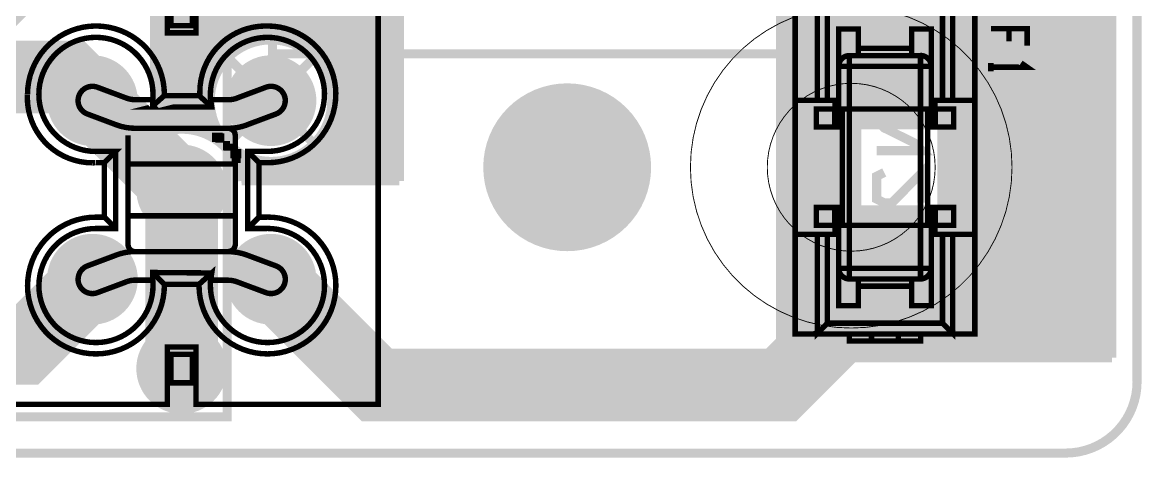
# Model space of a CAD drawing. Extents: x -11 to 221, y -93 to 178.
# Drawn here: x 151.75 to 183.08, y -8.13 to 4.06 of the extents above; entities that cross this region are included whole.
import ezdxf

# ---------------------------------------------------------------- set-up
doc = ezdxf.new("R2010")
doc.units = 0
doc.header["$MEASUREMENT"] = 0
doc.layers.get('0').update_dxf_attribs({"linetype": 'CONTINUOUS'})
for name, color, linetype in [('26-349-0_BOT', 7, 'CONTINUOUS'), ('26-349-0_DRD', 7, 'CONTINUOUS'), ('26-349-0_DRL', 2, 'CONTINUOUS'), ('26-349-0_FAB', 1, 'CONTINUOUS'), ('26-349-0_IN1', 3, 'CONTINUOUS'), ('26-349-0_IN2', 5, 'CONTINUOUS'), ('26-349-0_SMB', 10, 'CONTINUOUS'), ('26-349-0_SMT', 14, 'CONTINUOUS'), ('26-349-0_SPT', 9, 'CONTINUOUS'), ('26-349-0_SST', 12, 'CONTINUOUS'), ('26-349-0_TOP', 11, 'CONTINUOUS'), ('THRUHOLE_NPT', 8, 'CONTINUOUS'), ('THRUHOLE_TAP', 15, 'CONTINUOUS')]:
    doc.layers.add(name, color=color, linetype=linetype)

# ---------------------------------------------------------------- blocks, each defined once
blk = doc.blocks.new('ROUND_1')
at = {"const_width": 2.3495}
blk.add_lwpolyline([(-1.17475, 0, 1), (1.17475, 0, 1)], format="xyb", close=True, dxfattribs=at)
blk = doc.blocks.new('ROUND_26')
at = {"const_width": 1.27}
blk.add_lwpolyline([(-0.635, 0, 1), (0.635, 0, 1)], format="xyb", close=True, dxfattribs=at)
blk = doc.blocks.new('ROUND_94')
at = {"const_width": 0.59944}
blk.add_lwpolyline([(-0.29972, 0, 1), (0.29972, 0, 1)], format="xyb", close=True, dxfattribs=at)
blk = doc.blocks.new('RECTANGLE_25')
blk.add_solid([(1.905, 2.11963), (1.905, -2.11963), (-1.905, 2.11963), (-1.905, -2.11963)])
blk = doc.blocks.new('ROUND_89')
at = {"const_width": 0.0762}
blk.add_lwpolyline([(-0.0381, 0, 1), (0.0381, 0, 1)], format="xyb", close=True, dxfattribs=at)

msp = doc.modelspace()

# ---------------------------------------------------------------- linework, layer by layer
at = {"layer": '26-349-0_BOT', "const_width": 0.254}
for points in [[(181.2925, 1.524), (181.2925, 2.26568), (180.0225, 2.26568)], [(181.2925, 0.6985), (181.2925, 0.48768), (181.08168, 0.48768), (181.08168, 0.6985), (181.2925, 0.6985)], [(180.23332, -0.97282), (180.0225, -0.86868), (180.0225, -0.23368), (180.23332, -0.127), (180.44668, -0.127), (180.6575, -0.23368), (180.6575, -0.86868), (180.86832, -0.97282), (181.08168, -0.97282), (181.2925, -0.86868), (181.2925, -0.23368), (181.08168, -0.127)], [(181.2925, -1.79832), (181.2925, -2.01168), (181.08168, -2.01168), (181.08168, -1.79832), (181.2925, -1.79832)]]:
    msp.add_lwpolyline(points, dxfattribs=at)
at = {"layer": '26-349-0_DRD', "const_width": 0.254}
for points in [[(182.94858, 173.44898), (182.94858, -5.99948)], [(153.07564, 2.49936), (153.07564, 1.22936)], [(154.34564, 2.49936), (153.07564, 2.49936)], [(153.71064, 2.49936), (153.71064, 1.22936)], [(154.34564, 1.22936), (154.34564, 2.49936)], [(158.07436, 2.49936), (158.07436, 1.22936)], [(159.34436, 2.49936), (158.07436, 2.49936)], [(158.70936, 2.49936), (158.70936, 1.22936)], [(159.34436, 1.22936), (159.34436, 2.49936)], [(154.34564, 1.86436), (153.07564, 1.86436)], [(159.34436, 1.86436), (158.07436, 1.86436)], [(153.07564, 1.22936), (154.34564, 1.22936)], [(158.07436, 1.22936), (159.34436, 1.22936)], [(166.99992, 1.27), (165.72992, 0)], [(168.26992, 0), (166.99992, 1.27)], [(166.99992, 0.254), (166.99992, -0.254)], [(155.575, 0), (155.575, -1.27)], [(156.845, 0), (155.575, 0)], [(156.21, 0), (156.21, -1.27)], [(156.845, -1.27), (156.845, 0)], [(165.72992, 0), (166.99992, -1.27)], [(167.25392, 0), (166.74592, 0)], [(166.99992, -1.27), (168.26992, 0)], [(156.845, -0.635), (155.575, -0.635)], [(155.575, -1.27), (156.845, -1.27)], [(153.07564, -2.49936), (153.07564, -3.76936)], [(154.34564, -2.49936), (153.07564, -2.49936)], [(153.71064, -2.49936), (153.71064, -3.76936)], [(154.34564, -3.76936), (154.34564, -2.49936)], [(158.07436, -2.49936), (158.07436, -3.76936)], [(159.34436, -2.49936), (158.07436, -2.49936)], [(158.70936, -2.49936), (158.70936, -3.76936)], [(159.34436, -3.76936), (159.34436, -2.49936)], [(154.34564, -3.13436), (153.07564, -3.13436)], [(159.34436, -3.13436), (158.07436, -3.13436)], [(153.07564, -3.76936), (154.34564, -3.76936)], [(158.07436, -3.76936), (159.34436, -3.76936)], [(155.575, -4.99872), (155.575, -6.26872)], [(156.845, -4.99872), (155.575, -4.99872)], [(156.21, -4.99872), (156.21, -6.26872)], [(156.845, -6.26872), (156.845, -4.99872)], [(156.845, -5.63372), (155.575, -5.63372)], [(155.575, -6.26872), (156.845, -6.26872)], [(180.9496, -8.001), (-5.99948, -8.001)]]:
    msp.add_lwpolyline(points, dxfattribs=at)
msp.add_lwpolyline([(180.9496, -8.001, 0.4142136), (182.95112, -5.99948)], format="xyb", dxfattribs=at)
at = {"layer": '26-349-0_DRL', "const_width": 0.254}
for points in [[(182.94858, 173.44898), (182.94858, -5.99948)], [(180.9496, -8.001), (-5.99948, -8.001)]]:
    msp.add_lwpolyline(points, dxfattribs=at)
msp.add_lwpolyline([(180.9496, -8.001, 0.4142136), (182.95112, -5.99948)], format="xyb", dxfattribs=at)
at = {"layer": '26-349-0_FAB', "const_width": 0.254}
for points in [[(182.94858, 173.44898), (182.94858, -5.99948)], [(165.1, 41.91), (165.1, 45.72), (113.03, 45.72), (113.03, -6.985), (157.48, -6.985), (157.48, 10.795), (164.465, 17.78), (170.815, 17.78), (170.815, 20.955), (173.99, 20.955), (173.99, 40.64), (165.1, 40.64), (165.1, 45.72)], [(180.34, 3.175), (158.75, 3.175), (158.75, 10.795), (165.1, 17.145), (171.45, 17.145), (171.45, 20.32), (174.625, 20.32), (174.625, 38.1), (177.165, 38.1), (177.165, 40.005), (175.895, 41.275), (167.005, 41.275), (167.005, 45.72), (180.34, 45.72), (180.34, 3.175)], [(180.9496, -8.001), (-5.99948, -8.001)]]:
    msp.add_lwpolyline(points, dxfattribs=at)
at = {"layer": '26-349-0_FAB'}
for points, const_width in [([(174.95012, 4.50088, 0.4142136), (170.44924, 0)], 0.0254), ([(179.451, 0, 0.4142136), (174.95012, 4.50088)], 0.0254), ([(174.95012, 2.3495, 0.4142136), (172.60062, 0)], 0.0254), ([(177.29962, 0, 0.4142136), (174.95012, 2.3495)], 0.0254), ([(170.44924, 0, 0.4142136), (174.95012, -4.50088)], 0.0254), ([(172.60062, 0, 0.4142136), (174.95012, -2.3495)], 0.0254), ([(174.95012, -2.3495, 0.4142136), (177.29962, 0)], 0.0254), ([(174.95012, -4.50088, 0.4142136), (179.451, 0)], 0.0254), ([(180.9496, -8.001, 0.4142136), (182.95112, -5.99948)], 0.254)]:
    msp.add_lwpolyline(points, format="xyb", dxfattribs=dict(at, const_width=const_width))
at = {"layer": '26-349-0_IN1', "const_width": 0.254}
for points in [[(179.1335, 2.26568), (179.1335, 1.8415)], [(179.1335, 2.05232), (177.8635, 2.05232), (178.07432, 1.8415)], [(177.8635, 1.016), (179.1335, 1.016), (178.92268, 0.80518), (178.07432, 0.381), (177.8635, 0.17018), (179.1335, 0.17018)], [(177.8635, -0.4445), (177.8635, -0.86868)], [(179.1335, -0.65532), (177.8635, -0.65532)], [(179.1335, -0.4445), (179.1335, -0.86868)]]:
    msp.add_lwpolyline(points, dxfattribs=at)
at = {"layer": '26-349-0_IN2', "const_width": 0.254}
for points in [[(181.9656, 44.68114), (181.9656, -5.334)], [(182.1942, 44.831), (182.1942, -5.334)], [(182.245, 44.831), (182.245, -5.334)], [(175.7934, 28.65882), (175.7934, 2.9083)], [(176.022, 28.12796), (176.022, 2.9083)], [(176.2506, 27.82062), (176.2506, 2.9083)], [(176.4792, 27.60218), (176.4792, 2.9083)], [(175.5648, 27.13228), (175.5648, 2.9083)], [(176.7078, 27.43708), (176.7078, 2.9083)], [(176.9364, 27.31516), (176.9364, 2.9083)], [(177.165, 27.2288), (177.165, 2.9083)], [(177.3936, 27.16784), (177.3936, 2.9083)], [(177.6222, 27.13482), (177.6222, -5.334)], [(177.8508, 27.12974), (177.8508, -5.334)], [(175.3362, 26.66746), (175.3362, 2.9083)], [(174.6504, 26.23312), (174.6504, -5.334)], [(174.879, 26.30932), (174.879, -5.334)], [(175.1076, 26.44648), (175.1076, -5.334)], [(174.1932, 20.447), (174.1932, -5.334)], [(174.4218, 20.447), (174.4218, -5.334)], [(173.9646, 18.93316), (173.9646, -5.334)], [(166.116, 18.669), (151.003, 3.556)], [(173.5074, 18.1102), (173.5074, -5.334)], [(173.736, 18.34896), (173.736, -5.334)], [(173.2788, 17.96796), (173.2788, -5.334)], [(167.005, 17.399), (155.448, 5.842), (155.448, 0.88646)], [(162.0774, 12.4714), (162.0774, -0.381)], [(161.8488, 12.2428), (161.8488, -0.381)], [(161.3916, 11.7856), (161.3916, -0.381)], [(161.6202, 12.0142), (161.6202, -0.381)], [(161.163, 11.557), (161.163, -0.381)], [(160.9344, 11.3284), (160.9344, -0.381)], [(160.4772, 10.8712), (160.4772, -0.381)], [(160.7058, 11.0998), (160.7058, -0.381)], [(181.737, 11.01852), (181.737, -5.334)], [(160.2486, 10.6426), (160.2486, 2.59334)], [(178.0794, 10.65784), (178.0794, -5.334)], [(160.02, 10.414), (160.02, 2.95148)], [(178.308, 10.26668), (178.308, -5.334)], [(181.5084, 10.4394), (181.5084, -5.334)], [(159.5628, 9.9568), (159.5628, 3.33756)], [(159.7914, 10.1854), (159.7914, 3.18008)], [(178.5366, 10.01268), (178.5366, -5.334)], [(181.0512, 9.9187), (181.0512, -5.334)], [(181.2798, 10.13206), (181.2798, -5.334)], [(159.3342, 9.7282), (159.3342, 3.44932)], [(173.0502, 9.59866), (173.0502, -5.334)], [(178.7652, 9.83234), (178.7652, -5.334)], [(178.9938, 9.69772), (178.9938, -5.334)], [(179.2224, 9.60374), (179.2224, -5.334)], [(180.594, 9.64692), (180.594, -5.334)], [(180.8226, 9.76122), (180.8226, -5.334)], [(159.1056, 9.4996), (159.1056, 3.52044)], [(179.451, 9.54024), (179.451, -5.334)], [(179.6796, 9.50468), (179.6796, -5.334)], [(179.9082, 9.4996), (179.9082, -5.334)], [(180.1368, 9.51992), (180.1368, -5.334)], [(180.3654, 9.56818), (180.3654, -5.334)], [(158.6484, 9.0424), (158.6484, 3.56616)], [(158.877, 9.271), (158.877, 3.55854)], [(158.4198, 8.8138), (158.4198, 3.54076)], [(157.9626, 8.3566), (157.9626, 3.39344)], [(158.1912, 8.5852), (158.1912, 3.48488)], [(157.734, 8.128), (157.734, 3.25882)], [(157.5054, 7.8994), (157.5054, 3.06578)], [(157.0482, 7.4422), (157.0482, 2.23012)], [(157.2768, 7.6708), (157.2768, 2.7813)], [(156.8196, 7.2136), (156.8196, 0.9525)], [(156.591, 6.985), (156.591, 1.02362)], [(156.1338, 6.5278), (156.1338, 1.06426)], [(156.3624, 6.7564), (156.3624, 1.05918)], [(155.9052, 6.2992), (155.9052, 1.03886)], [(155.6766, 6.0706), (155.6766, 0.98044)], [(162.306, 5.588), (162.306, -0.381)], [(172.974, 5.588), (172.974, -5.334)], [(162.306, 4.0386), (155.448, 4.0386)], [(182.245, 4.0386), (172.974, 4.0386)], [(162.306, 3.81), (155.448, 3.81)], [(182.245, 3.81), (172.974, 3.81)], [(162.306, 3.5814), (155.448, 3.5814)], [(157.88386, 3.3528), (155.448, 3.3528)], [(162.306, 3.3528), (159.5374, 3.3528)], [(182.245, 3.5814), (172.974, 3.5814)], [(182.245, 3.3528), (172.974, 3.3528)], [(157.56382, 3.1242), (155.448, 3.1242)], [(157.5054, 3.06832), (158.70936, 1.86436)], [(159.91332, 3.06832), (158.70936, 1.86436)], [(162.306, 3.1242), (159.8549, 3.1242)], [(182.245, 3.1242), (172.974, 3.1242)], [(157.35554, 2.8956), (155.448, 2.8956)], [(162.306, 2.8956), (160.06318, 2.8956)], [(182.245, 2.8956), (172.974, 2.8956)], [(177.49012, 2.9083), (175.10252, 2.9083), (175.10252, -1.55448)], [(177.49012, 2.9083), (177.49012, -1.55448)], [(157.20822, 2.667), (155.448, 2.667)], [(157.10662, 2.4384), (155.448, 2.4384)], [(162.306, 2.667), (160.2105, 2.667)], [(162.306, 2.4384), (160.3121, 2.4384)], [(175.10252, 2.667), (172.974, 2.667)], [(175.10252, 2.4384), (172.974, 2.4384)], [(182.245, 2.667), (177.49012, 2.667)], [(182.245, 2.4384), (177.49012, 2.4384)], [(157.04312, 2.2098), (155.448, 2.2098)], [(162.306, 2.2098), (160.3756, 2.2098)], [(175.10252, 2.2098), (172.974, 2.2098)], [(175.66132, 1.92532), (175.66132, 2.3495)], [(176.93132, 2.13868), (175.66132, 2.13868)], [(176.93132, 1.92532), (176.93132, 2.3495)], [(182.245, 2.2098), (177.49012, 2.2098)], [(157.01264, 1.9812), (155.448, 1.9812)], [(157.5054, 0.6604), (158.70936, 1.86436)], [(159.91332, 0.6604), (158.70936, 1.86436)], [(162.306, 1.9812), (160.40862, 1.9812)], [(175.10252, 1.9812), (172.974, 1.9812)], [(182.245, 1.9812), (177.49012, 1.9812)], [(157.01264, 1.7526), (155.448, 1.7526)], [(157.04312, 1.524), (155.448, 1.524)], [(157.0482, 1.4986), (157.0482, 0.84582)], [(162.306, 1.524), (160.37814, 1.524)], [(162.306, 1.7526), (160.40862, 1.7526)], [(175.10252, 1.7526), (172.974, 1.7526)], [(175.10252, 1.524), (172.974, 1.524)], [(182.245, 1.7526), (177.49012, 1.7526)], [(182.245, 1.524), (177.49012, 1.524)], [(157.10662, 1.2954), (155.448, 1.2954)], [(160.2486, 1.13792), (160.2486, -0.381)], [(162.306, 1.2954), (160.3121, 1.2954)], [(175.10252, 1.2954), (172.974, 1.2954)], [(175.66132, 0.46482), (176.93132, 0.46482), (176.7205, 0.67818), (175.87468, 1.09982), (175.66132, 1.31318), (176.93132, 1.31318)], [(182.245, 1.2954), (177.49012, 1.2954)], [(157.20568, 1.0668), (155.448, 1.0668)], [(157.353, 0.8382), (157.0609, 0.8382)], [(157.2768, 0.94742), (157.2768, 0.69088)], [(162.306, 0.8382), (160.06572, 0.8382)], [(162.306, 1.0668), (160.21304, 1.0668)], [(175.10252, 1.0668), (172.974, 1.0668)], [(175.10252, 0.8382), (172.974, 0.8382)], [(182.245, 1.0668), (177.49012, 1.0668)], [(182.245, 0.8382), (177.49012, 0.8382)], [(157.56128, 0.6096), (157.37078, 0.6096)], [(157.5054, 0.66294), (157.5054, 0.46736)], [(159.7914, 0.55118), (159.7914, -0.381)], [(162.306, 0.6096), (159.85744, 0.6096)], [(160.02, 0.77724), (160.02, -0.381)], [(175.10252, 0.6096), (172.974, 0.6096)], [(182.245, 0.6096), (177.49012, 0.6096)], [(157.87624, 0.381), (157.57398, 0.381)], [(157.734, 0.4699), (157.734, 0.12192)], [(157.9626, 0.33528), (157.9626, -0.381)], [(158.1912, 0.24384), (158.1912, -0.381)], [(158.4198, 0.18796), (158.4198, -0.381)], [(159.1056, 0.21082), (159.1056, -0.381)], [(159.3342, 0.28194), (159.3342, -0.381)], [(162.306, 0.381), (159.54248, 0.381)], [(159.5628, 0.39116), (159.5628, -0.381)], [(175.10252, 0.381), (172.974, 0.381)], [(182.245, 0.381), (177.49012, 0.381)], [(162.306, 0.1524), (157.71876, 0.1524)], [(162.306, -0.0762), (157.81782, -0.0762)], [(158.6484, 0.1651), (158.6484, -0.381)], [(158.877, 0.17018), (158.877, -0.381)], [(175.10252, 0.1524), (172.974, 0.1524)], [(175.10252, -0.0762), (172.974, -0.0762)], [(176.93132, -0.99568), (176.93132, -0.14732), (176.0855, -0.99568), (175.87468, -0.99568), (175.66132, -0.889), (175.66132, -0.254), (175.87468, -0.14732)], [(182.245, 0.1524), (177.49012, 0.1524)], [(182.245, -0.0762), (177.49012, -0.0762)], [(162.306, -0.3048), (157.87878, -0.3048)], [(162.306, -0.381), (157.89148, -0.381)], [(175.10252, -0.3048), (172.974, -0.3048)], [(182.245, -0.3048), (177.49012, -0.3048)], [(175.10252, -0.5334), (172.974, -0.5334)], [(182.245, -0.5334), (177.49012, -0.5334)], [(175.10252, -0.762), (172.974, -0.762)], [(175.10252, -0.9906), (172.974, -0.9906)], [(182.245, -0.762), (177.49012, -0.762)], [(182.245, -0.9906), (177.49012, -0.9906)], [(175.10252, -1.2192), (172.974, -1.2192)], [(182.245, -1.2192), (177.49012, -1.2192)], [(175.10252, -1.4478), (172.974, -1.4478)], [(182.245, -1.6764), (172.974, -1.6764)], [(177.49012, -1.55448), (175.10252, -1.55448)], [(175.3362, -1.55448), (175.3362, -5.334)], [(175.5648, -1.55448), (175.5648, -5.334)], [(175.7934, -1.55448), (175.7934, -5.334)], [(176.022, -1.55448), (176.022, -5.334)], [(176.2506, -1.55448), (176.2506, -5.334)], [(176.4792, -1.55448), (176.4792, -5.334)], [(176.7078, -1.55448), (176.7078, -5.334)], [(176.9364, -1.55448), (176.9364, -5.334)], [(177.165, -1.55448), (177.165, -5.334)], [(177.3936, -1.55448), (177.3936, -5.334)], [(182.245, -1.4478), (177.49012, -1.4478)], [(182.245, -1.905), (172.974, -1.905)], [(182.245, -2.1336), (172.974, -2.1336)], [(182.245, -2.3622), (172.974, -2.3622)], [(182.245, -2.5908), (172.974, -2.5908)], [(182.245, -2.8194), (172.974, -2.8194)], [(182.245, -3.048), (172.974, -3.048)], [(182.245, -3.2766), (172.974, -3.2766)], [(182.245, -3.5052), (172.974, -3.5052)], [(182.245, -3.7338), (172.974, -3.7338)], [(182.245, -3.9624), (172.974, -3.9624)], [(182.245, -4.191), (172.974, -4.191)], [(182.245, -4.4196), (172.974, -4.4196)], [(182.245, -4.6482), (172.974, -4.6482)], [(182.245, -4.8768), (172.974, -4.8768)], [(182.245, -5.1054), (172.974, -5.1054)], [(182.245, -5.334), (172.974, -5.334)]]:
    msp.add_lwpolyline(points, dxfattribs=at)
for points in [[(158.70936, 3.56616, 0.4142136), (157.00756, 1.86436)], [(160.41116, 1.86436, 0.4142136), (158.70936, 3.56616)], [(157.00756, 1.86436, 0.4142136), (158.70936, 0.16256)], [(158.70936, 0.16256, 0.4142136), (160.41116, 1.86436)], [(156.21, 1.0668, 0.1166032), (155.44791, 0.88663)], [(157.89148, -0.381, 0.3709537), (156.21, 1.0668)]]:
    msp.add_lwpolyline(points, format="xyb", dxfattribs=at)
at = {"layer": '26-349-0_SST'}
for points, const_width in [([(155.80868, -6.63448), (155.80868, -5.03428), (156.60878, -5.03428), (156.60878, -6.63448), (161.7091, -6.63448), (161.7091, 5.36448), (156.60878, 5.36448), (156.60878, 3.76428), (155.80868, 3.76428), (155.80868, 5.36448), (150.7109, 5.36448), (150.7109, -6.63448), (155.80868, -6.63448)], 0.1524), ([(155.91028, 3.96494), (155.91028, 4.76504), (156.50972, 4.76504), (156.50972, 3.96494), (155.91028, 3.96494)], 0.1524), ([(173.3804, 1.87452), (174.00016, 1.87452), (174.00016, 4.6482), (174.2821, 4.36372), (177.50536, 4.36372), (177.78984, 4.6482), (177.78984, 1.87452), (178.4096, 1.87452), (178.4096, 4.66598), (177.82286, 4.66598), (173.9646, 4.66598), (173.3804, 4.66598), (173.3804, 1.87452), (173.3804, -1.87452), (174.00016, -1.87452), (174.2821, -1.87452), (174.5996, -1.87452), (174.5996, -1.62814), (174.5996, -1.36652), (174.5996, -1.12522), (174.50054, -1.12522), (174.50054, -1.36652), (174.50054, -1.87452)], 0.1524), ([(174.00016, 1.87452), (174.2821, 1.87452), (174.2821, 4.36372)], 0.1524), ([(177.50536, 4.36372), (177.50536, 1.87452), (177.1904, 1.87452), (177.1904, 1.62814)], 0.1524), ([(158.6103, 3.95478), (158.56214, 3.95289)], 0.1524), ([(175.15078, 3.3274), (175.15078, 3.8735), (174.5996, 3.8735), (174.5996, 1.87452), (174.5996, 1.62814)], 0.1524), ([(177.1904, 1.87452), (177.1904, 3.8735), (176.63922, 3.8735), (176.63922, 3.3274)], 0.1524), ([(178.85918, 3.87858), (179.87518, 3.87858), (179.87518, 3.4036)], 0.1524), ([(179.36718, 3.52298), (179.36718, 3.87858)], 0.1524), ([(175.15078, 3.12674), (174.89932, 3.12674), (174.89932, 2.82702), (174.89932, 1.62814), (174.89932, -1.62814), (176.88814, -1.62814), (176.88814, -2.82702), (174.89932, -2.82702), (174.89932, -1.62814), (174.5996, -1.62814)], 0.1524), ([(176.88814, 3.12674), (176.88814, 2.82702), (174.89932, 2.82702), (174.5996, 2.82702)], 0.1524), ([(176.63922, 3.12674), (176.63922, 3.3274), (175.15078, 3.3274), (175.15078, 3.12674), (176.63922, 3.12674), (176.88814, 3.12674)], 0.1524), ([(177.1904, 2.82702), (176.88814, 2.82702), (176.88814, 1.62814), (174.89932, 1.62814), (174.5996, 1.62814), (174.5996, 1.36652)], 0.1524), ([(178.85918, 2.68478), (178.85918, 2.921)], 0.1524), ([(178.85918, 2.80162), (179.87518, 2.80162), (179.705, 2.921)], 0.1524), ([(154.66568, 1.93548), (153.85034, 2.24028)], 0.1524), ([(158.56966, 2.24028), (157.75432, 1.93548)], 0.1524), ([(151.892, 2.032), (151.89007, 1.94818)], 0.1524), ([(155.39974, 1.88976), (155.3972, 1.7272), (155.4226, 1.7018), (155.3718, 1.6891), (157.05074, 1.6891), (157.02026, 1.88976)], 0.1524), ([(155.39974, 1.88976), (154.90952, 1.88976)], 0.1524), ([(157.05074, 1.6891), (156.69514, 2.0066), (155.72486, 2.0066), (155.36672, 1.6891)], 0.1524), ([(155.72486, 2.0066), (155.72401, 2.03959)], 0.1524), ([(156.718, 2.11074), (156.71968, 2.03207)], 0.1524), ([(157.51048, 1.88976), (157.02026, 1.88976)], 0.1524), ([(157.02026, 1.88976), (157.02618, 1.83653)], 0.1524), ([(174.5996, 1.87452), (174.2821, 1.87452)], 0.1524), ([(174.50054, 1.87452), (174.50054, 1.36652)], 0.1524), ([(177.28946, 1.36652), (177.28946, 1.87452)], 0.1524), ([(177.50536, 1.87452), (177.78984, 1.87452)], 0.1524), ([(178.4096, -1.87452), (178.4096, 1.87452)], 0.1524), ([(153.57094, 1.49098), (154.38374, 1.18618)], 0.1524), ([(158.03372, 1.18618), (158.84906, 1.49098)], 0.1524), ([(174.4853, 1.12522), (174.4853, 1.62814), (173.97476, 1.62814), (173.97476, 1.12522), (174.4853, 1.12522), (174.50054, 1.12522), (174.50054, 1.36652), (174.5996, 1.36652), (174.5996, 1.12522), (174.50054, 1.12522)], 0.1524), ([(174.4853, 1.62814), (174.50054, 1.62814)], 0.1524), ([(174.7012, -1.62814), (174.7012, 1.62814)], 0.1524), ([(177.1904, 1.36652), (177.1904, 1.12522), (177.28946, 1.12522), (177.3047, 1.12522), (177.3047, 1.62814), (177.81524, 1.62814), (177.81524, 1.12522), (177.3047, 1.12522), (177.28946, 1.12522), (177.28946, 1.36652), (177.1904, 1.36652), (177.1904, 1.62814), (176.88814, 1.62814), (176.88814, -1.62814), (177.1904, -1.62814), (177.1904, -1.36652)], 0.1524), ([(177.0888, 1.62814), (177.0888, -1.62814)], 0.1524), ([(177.28946, 1.62814), (177.3047, 1.62814)], 0.1524), ([(178.78806, 0.26416), (178.78806, 1.0541), (179.578, 0.26416), (179.77612, 0.26416), (179.9717, 0.36322), (179.9717, 0.95758), (179.77612, 1.0541)], 0.2032), ([(157.7086, -2.16154), (157.7086, 0.0889), (154.70886, 0.0889), (154.70886, 0.89154)], 0.1524), ([(154.90952, 1.08966), (157.51048, 1.08966)], 0.1524), ([(157.7086, 0.89154), (157.7086, 0.0889)], 0.1524), ([(153.8097, -1.7145), (154.36342, -1.7145), (154.36342, 0.4445)], 0.1524), ([(153.8097, 0.127), (154.04592, 0.127), (154.36342, 0.4445), (153.8097, 0.4445)], 0.1524), ([(158.05658, 0.4445), (158.37408, 0.127)], 0.1524), ([(158.6103, 0.4445), (158.05658, 0.4445), (158.05658, -1.7145), (158.6103, -1.7145)], 0.1524), ([(153.71318, 0.12446), (153.79703, 0.12639)], 0.1524), ([(154.04592, 0.127), (154.04592, -1.397), (154.36342, -1.7145)], 0.1524), ([(154.70886, -2.16154), (154.70886, -1.3589), (154.70886, 0.0889)], 0.1524), ([(158.6103, 0.127), (158.37408, 0.127), (158.37408, -1.397), (158.6103, -1.397)], 0.1524), ([(178.78806, -1.03124), (179.37988, -1.03124), (179.9717, -0.73406), (179.9717, -0.53594), (179.37988, -0.23876), (178.78806, -0.23876)], 0.2032), ([(179.18176, -1.03124), (179.18176, -0.23876)], 0.2032), ([(174.4853, -1.12522), (173.97476, -1.12522), (173.97476, -1.62814), (174.4853, -1.62814), (174.50054, -1.62814), (174.4853, -1.62814), (174.4853, -1.12522), (174.50054, -1.12522)], 0.1524), ([(177.28946, -1.87452), (177.28946, -1.36652), (177.28946, -1.12522), (177.1904, -1.12522), (177.1904, -1.36652), (177.28946, -1.36652)], 0.1524), ([(177.3047, -1.12522), (177.81524, -1.12522), (177.81524, -1.62814), (177.3047, -1.62814), (177.28946, -1.62814), (177.3047, -1.62814), (177.3047, -1.12522), (177.28946, -1.12522)], 0.1524), ([(153.8097, -1.397), (154.04592, -1.397)], 0.1524), ([(154.70886, -1.3589), (154.90952, -1.3589), (157.51048, -1.3589), (157.7086, -1.3589)], 0.1524), ([(158.37408, -1.397), (158.05658, -1.7145)], 0.1524), ([(174.5996, -1.36652), (174.50054, -1.36652)], 0.1524), ([(176.88814, -3.12674), (176.63922, -3.12674), (176.63922, -3.3274), (176.63922, -3.8735), (177.1904, -3.8735), (177.1904, -1.87452), (177.1904, -1.62814)], 0.1524), ([(177.78984, -1.87452), (178.4096, -1.87452), (178.4096, -4.66598), (177.82286, -4.66598), (173.9646, -4.66598), (173.3804, -4.66598), (173.3804, -1.87452)], 0.1524), ([(174.2821, -4.36372), (174.00016, -4.6482), (174.00016, -1.87452)], 0.1524), ([(177.1904, -1.87452), (177.50536, -1.87452), (177.50536, -4.36372), (174.2821, -4.36372), (174.2821, -1.87452)], 0.1524), ([(174.5996, -1.87452), (174.5996, -3.8735), (175.15078, -3.8735), (175.15078, -3.3274), (175.15078, -3.12674), (174.89932, -3.12674)], 0.1524), ([(177.50536, -1.87452), (177.78984, -1.87452), (177.78984, -4.6482), (177.50536, -4.36372)], 0.1524), ([(153.57094, -2.76098), (154.38374, -2.45618)], 0.1524), ([(157.51048, -2.35966), (154.90952, -2.35966)], 0.1524), ([(158.84906, -2.76098), (158.03372, -2.45618)], 0.1524), ([(156.69514, -3.2766), (157.05074, -2.9591), (157.02026, -3.15976), (157.51048, -3.15976)], 0.1524), ([(174.5996, -2.82702), (174.89932, -2.82702), (174.89932, -3.12674)], 0.1524), ([(176.88814, -3.12674), (176.88814, -2.82702), (177.1904, -2.82702)], 0.1524), ([(154.66568, -3.20548), (153.85034, -3.51028)], 0.1524), ([(155.39974, -3.15976), (154.90952, -3.15976)], 0.1524), ([(157.05074, -2.9591), (155.39974, -2.9464), (155.39974, -3.15976)], 0.1524), ([(156.69514, -3.2766), (155.72486, -3.2766), (155.44546, -2.9972)], 0.1524), ([(157.02534, -3.10642), (157.01942, -3.15968)], 0.1524), ([(157.75432, -3.20548), (158.56966, -3.51028)], 0.1524), ([(175.15078, -3.12674), (176.63922, -3.12674)], 0.1524), ([(156.69514, -3.2766), (156.69486, -3.30962)], 0.1524), ([(175.15078, -3.3274), (176.63922, -3.3274)], 0.1524), ([(174.00016, -4.6482), (173.99762, -4.6482), (173.99762, -4.65074), (173.99508, -4.65074), (173.99508, -4.65328), (173.99254, -4.65328), (173.99254, -4.65582), (173.99, -4.65582), (173.99, -4.65836), (173.98746, -4.65836), (173.98492, -4.65836), (173.98492, -4.6609), (173.98238, -4.6609), (173.97984, -4.6609), (173.97984, -4.66344), (173.9773, -4.66344), (173.97476, -4.66344), (173.97222, -4.66344), (173.96968, -4.66344), (173.96714, -4.66344), (173.96714, -4.66598), (173.9646, -4.66598)], 0.1524), ([(176.26838, -4.66598), (176.26838, -4.8641), (175.51908, -4.8641), (174.89424, -4.8641), (174.89424, -4.66598)], 0.1524), ([(175.51908, -4.66598), (175.51908, -4.8641)], 0.1524), ([(176.26838, -4.8641), (176.89576, -4.8641), (176.89576, -4.66598)], 0.1524), ([(177.82286, -4.66598), (177.82032, -4.66344), (177.81778, -4.66344), (177.81524, -4.66344), (177.8127, -4.66344), (177.81016, -4.66344), (177.81016, -4.6609), (177.80762, -4.6609), (177.80508, -4.6609), (177.80508, -4.65836), (177.80254, -4.65836), (177.8, -4.65836), (177.8, -4.65582), (177.79746, -4.65582), (177.79746, -4.65328), (177.79492, -4.65328), (177.79492, -4.65074), (177.79238, -4.65074), (177.78984, -4.6482)], 0.1524), ([(155.91028, -6.03504), (155.91028, -5.23494), (156.50972, -5.23494), (156.50972, -6.03504), (155.91028, -6.03504)], 0.1524), ([(155.91028, -5.93598), (155.80868, -5.93598)], 0.1524), ([(156.60878, -5.93598), (156.50972, -5.93598)], 0.1524)]:
    msp.add_lwpolyline(points, dxfattribs=dict(at, const_width=const_width))
at = {"layer": '26-349-0_SST', "const_width": 0.1524}
for points in [[(153.8097, 3.95478, 0.4142136), (151.89454, 2.03962)], [(155.72486, 2.03962, 0.4142136), (153.8097, 3.95478)], [(158.56204, 3.95478, 0.4142136), (156.718, 2.11074)], [(160.52546, 2.03962, 0.4142136), (158.6103, 3.95478)], [(153.8097, 3.63728, 0.4142136), (152.21204, 2.03962)], [(155.40736, 2.03962, 0.4142136), (153.8097, 3.63728)], [(158.6103, 3.63728, 0.4142136), (157.01264, 2.03962)], [(160.20796, 2.03962, 0.4142136), (158.6103, 3.63728)], [(174.89932, 3.12674, 0.4142136), (174.5996, 2.82702)], [(177.1904, 2.82702, 0.4142136), (176.88814, 3.12928)], [(153.71064, 2.26568, 0.3134484), (153.33472, 2.00406)], [(153.85034, 2.24028, 0.0891867), (153.71064, 2.2654)], [(158.70936, 2.26568, 0.0891878), (158.56956, 2.24054)], [(159.11068, 1.86436, 0.4142136), (158.70936, 2.26568)], [(151.88946, 1.94818, 0.4142136), (153.71318, 0.12446)], [(152.21204, 2.03962, 0.4142136), (153.8097, 0.44196)], [(153.30932, 1.86436, 0.3128427), (153.57094, 1.49098)], [(153.33472, 2.00406, 0.0891867), (153.3096, 1.86436)], [(154.66568, 1.93548, 0.0892911), (154.90952, 1.89159)], [(155.39974, 1.88976, 0.0234972), (155.40679, 2.03962)], [(157.01264, 2.03962, 0.0234972), (157.01969, 1.88971)], [(157.02534, 1.83642, 0.0233974), (157.05126, 1.68922)], [(157.51048, 1.88976, 0.0892907), (157.75496, 1.93377)], [(158.6103, 0.4445, 0.4142136), (160.20542, 2.03962)], [(158.6103, 0.127, 0.4142136), (160.52292, 2.03962)], [(158.84906, 1.49098, 0.3128383), (159.10814, 1.86436)], [(154.38374, 1.18618, 0.0897841), (154.90952, 1.091)], [(157.51048, 1.08966, 0.0893839), (158.0345, 1.18409)], [(157.7086, 0.89154, 0.4142136), (157.51048, 1.08966)], [(153.8097, -1.397, 0.4142136), (151.89708, -3.30962)], [(160.52546, -3.30962, 0.4142136), (158.6103, -1.39446)], [(153.8097, -1.7145, 0.4142136), (152.21458, -3.30962)], [(160.20796, -3.30962, 0.4142136), (158.6103, -1.71196)], [(154.70886, -2.16154, 0.4142136), (154.90952, -2.3622)], [(157.51048, -2.35966, 0.4142136), (157.7086, -2.16154)], [(154.90952, -2.35966, 0.0897841), (154.38327, -2.45492)], [(158.03372, -2.45618, 0.0893842), (157.51048, -2.36189)], [(153.57094, -2.76098, 0.3128383), (153.31186, -3.13436)], [(159.11068, -3.13436, 0.3128427), (158.84906, -2.76098)], [(174.5996, -2.82702, 0.4142136), (174.89932, -3.12674)], [(176.88814, -3.12674, 0.4142136), (177.18786, -2.82702)], [(153.30932, -3.13436, 0.0891862), (153.33445, -3.27416)], [(154.90952, -3.15976, 0.0892914), (154.66504, -3.20377)], [(155.40736, -3.30962, 0.0234973), (155.40031, -3.15971)], [(157.02026, -3.15976, 0.0234972), (157.01321, -3.30962)], [(157.75432, -3.20548, 0.0892911), (157.51048, -3.16159)], [(158.70936, -3.53568, 0.4142136), (159.11068, -3.13436)], [(151.89454, -3.30962, 0.4142136), (153.8097, -5.22478)], [(152.21204, -3.30962, 0.4142136), (153.8097, -4.90728)], [(153.33472, -3.27406, 0.3134471), (153.71064, -3.53568)], [(153.71064, -3.53568, 0.0891867), (153.85044, -3.51054)], [(153.8097, -4.90728, 0.4142136), (155.40736, -3.30962)], [(153.8097, -5.22478, 0.4142136), (155.72486, -3.30962)], [(156.69514, -3.30962, 0.4142136), (158.6103, -5.22478)], [(157.01264, -3.30962, 0.4142136), (158.6103, -4.90728)], [(158.56966, -3.51028, 0.0891867), (158.70936, -3.5354)], [(158.6103, -4.90728, 0.4142136), (160.20796, -3.30962)], [(158.6103, -5.22478, 0.4142136), (160.52546, -3.30962)]]:
    msp.add_lwpolyline(points, format="xyb", dxfattribs=at)
at = {"layer": '26-349-0_TOP'}
for points, const_width in [([(175.895, 3.18516), (175.895, 10.795), (175.26, 11.43), (171.45, 11.43)], 2.032), ([(147.32, 2.52984), (153.04516, 2.52984), (153.71064, 1.86436)], 2.032), ([(153.71064, 1.86436), (156.21, -0.635)], 2.032), ([(156.21, -0.635), (156.21, -5.63372)], 2.032), ([(181.33568, -0.48768), (181.33568, -0.27432), (181.12232, -0.27432), (181.12232, -0.48768), (181.33568, -0.48768)], 0.254), ([(181.12232, -1.31318), (181.33568, -1.41732), (181.33568, -2.05232), (181.12232, -2.159), (180.2765, -2.159), (180.06568, -2.05232), (180.06568, -1.41732), (180.2765, -1.31318)], 0.254), ([(153.71064, -3.13436), (151.77516, -5.06984), (147.32, -5.06984)], 2.032), ([(175.895, -3.18516), (172.98416, -6.096), (161.671, -6.096), (158.70936, -3.13436)], 2.032), ([(181.33568, -2.9845), (181.33568, -2.77368), (181.12232, -2.77368), (181.12232, -2.9845), (181.33568, -2.9845)], 0.254), ([(181.33568, -3.81), (181.33568, -4.55168), (180.06568, -4.55168)], 0.254)]:
    msp.add_lwpolyline(points, dxfattribs=dict(at, const_width=const_width))

# ---------------------------------------------------------------- block references
at = {"layer": '26-349-0_BOT'}
for name, p in [('ROUND_26', (153.71064, 1.86436)), ('ROUND_26', (158.70936, 1.86436)), ('ROUND_1', (166.99992, 0)), ('ROUND_26', (156.21, -0.635)), ('ROUND_26', (153.71064, -3.13436)), ('ROUND_26', (158.70936, -3.13436)), ('ROUND_26', (156.21, -5.63372))]:
    msp.add_blockref(name, p, dxfattribs=at)
at = {"layer": '26-349-0_DRL'}
for name, p in [('ROUND_94', (153.71064, 1.86436)), ('ROUND_94', (158.70936, 1.86436)), ('ROUND_1', (166.99992, 0)), ('ROUND_94', (156.21, -0.635)), ('ROUND_94', (153.71064, -3.13436)), ('ROUND_94', (158.70936, -3.13436)), ('ROUND_94', (156.21, -5.63372))]:
    msp.add_blockref(name, p, dxfattribs=at)
at = {"layer": '26-349-0_IN1'}
for name, p in [('ROUND_26', (153.71064, 1.86436)), ('ROUND_26', (158.70936, 1.86436)), ('ROUND_1', (166.99992, 0)), ('ROUND_26', (156.21, -0.635)), ('ROUND_26', (153.71064, -3.13436)), ('ROUND_26', (158.70936, -3.13436)), ('ROUND_26', (156.21, -5.63372))]:
    msp.add_blockref(name, p, dxfattribs=at)
at = {"layer": '26-349-0_IN2'}
for name, p in [('ROUND_26', (153.71064, 1.86436)), ('ROUND_26', (158.70936, 1.86436)), ('ROUND_1', (166.99992, 0)), ('ROUND_26', (156.21, -0.635)), ('ROUND_26', (153.71064, -3.13436)), ('ROUND_26', (158.70936, -3.13436)), ('ROUND_26', (156.21, -5.63372))]:
    msp.add_blockref(name, p, dxfattribs=at)
at = {"layer": '26-349-0_SMB'}
for p in [(153.71064, 1.86436), (158.70936, 1.86436), (156.21, -0.635), (153.71064, -3.13436), (158.70936, -3.13436), (156.21, -5.63372)]:
    msp.add_blockref('ROUND_26', p, dxfattribs=at)
at = {"layer": '26-349-0_SMT'}
for name, p in [('RECTANGLE_25', (175.895, 3.18516)), ('ROUND_26', (153.71064, 1.86436)), ('ROUND_26', (158.70936, 1.86436)), ('ROUND_26', (156.21, -0.635)), ('RECTANGLE_25', (175.895, -3.18516)), ('ROUND_26', (153.71064, -3.13436)), ('ROUND_26', (158.70936, -3.13436)), ('ROUND_26', (156.21, -5.63372))]:
    msp.add_blockref(name, p, dxfattribs=at)
at = {"layer": '26-349-0_SPT'}
for p in [(175.895, 3.18516), (175.895, -3.18516)]:
    msp.add_blockref('RECTANGLE_25', p, dxfattribs=at)
at = {"layer": '26-349-0_SST'}
for p in [(174.00016, -4.6482), (177.82286, -4.66598)]:
    msp.add_blockref('ROUND_89', p, dxfattribs=at)
at = {"layer": '26-349-0_TOP'}
for name, p in [('RECTANGLE_25', (175.895, 3.18516)), ('ROUND_26', (153.71064, 1.86436)), ('ROUND_26', (158.70936, 1.86436)), ('ROUND_1', (166.99992, 0)), ('ROUND_26', (156.21, -0.635)), ('RECTANGLE_25', (175.895, -3.18516)), ('ROUND_26', (153.71064, -3.13436)), ('ROUND_26', (158.70936, -3.13436)), ('ROUND_26', (156.21, -5.63372))]:
    msp.add_blockref(name, p, dxfattribs=at)
at = {"layer": 'THRUHOLE_NPT'}
msp.add_blockref('ROUND_1', (166.99992, 0), dxfattribs=at)
at = {"layer": 'THRUHOLE_TAP'}
for p in [(153.71064, 1.86436), (158.70936, 1.86436), (156.21, -0.635), (153.71064, -3.13436), (158.70936, -3.13436), (156.21, -5.63372)]:
    msp.add_blockref('ROUND_94', p, dxfattribs=at)

doc.saveas('drawing.dxf')
